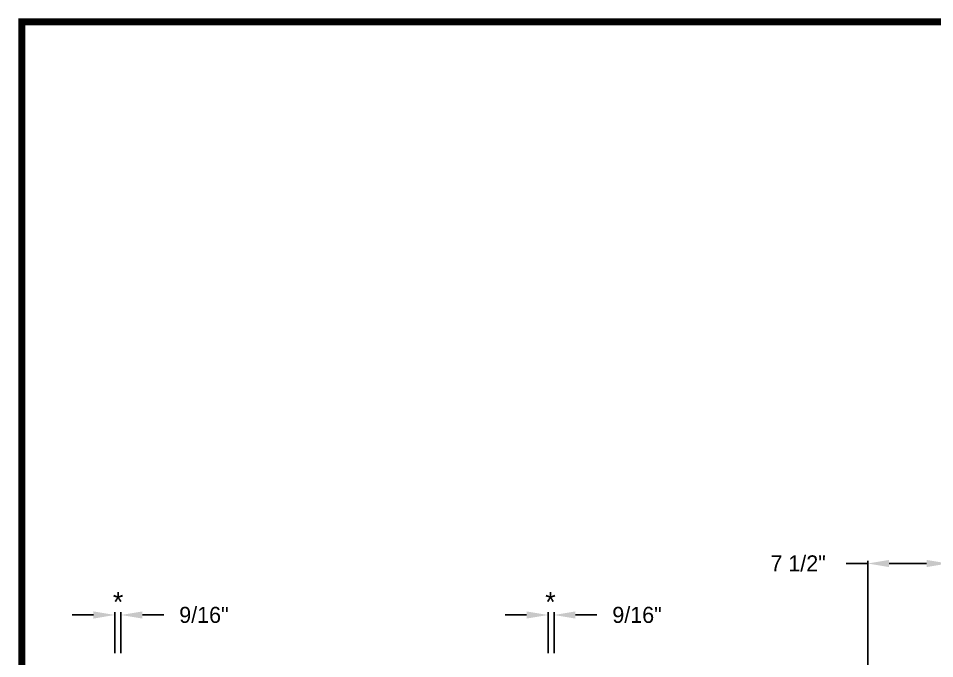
# Model space of a CAD drawing. Extents: x 6 to 271, y -23 to 146.
# Drawn here: x 10.7 to 96.2, y 82.3 to 142.1 of the extents above; entities that cross this region are included whole.
import ezdxf
from ezdxf.enums import TextEntityAlignment as Align

# ---------------------------------------------------------------- set-up
doc = ezdxf.new("R2010")
doc.units = 0
doc.header["$MEASUREMENT"] = 0
doc.layers.get('0').update_dxf_attribs({"linetype": 'CONTINUOUS'})
doc.layers.get('Defpoints').update_dxf_attribs({"linetype": 'CONTINUOUS'})
doc.dimstyles.get("Standard").update_dxf_attribs({"dimtxt": 1.5, "dimasz": 2, "dimexe": 0.25, "dimexo": 0.5, "dimgap": 0.75, "dimtad": 0, "dimtih": 1, "dimtoh": 1, "dimdec": 4, "dimzin": 0, "dimdsep": 46, "dimlunit": 5, "dimtxsty": 'STANDARD', "dimcen": 0.125, "dimclrd": 1, "dimclre": 1, "dimclrt": 1, "dimadec": 0, "dimazin": 0, "dimtfac": 1, "dimtdec": 4, "dimtofl": 0, "dimtmove": 0, "dimatfit": 3, "dimfxl": 1, "dimfrac": 2, "dimtolj": 1, "dimtzin": 0, "dimarcsym": 0})

# ---------------------------------------------------------------- blocks, each defined once
blk = doc.blocks.new('*D25')
at = {"color": 7, "lineweight": -2}
for p, q in [((19.707, 82.784), (19.707, 86.613)), ((20.27, 82.784), (20.27, 86.613)), ((17.707, 86.363), (15.707, 86.363)), ((22.27, 86.363), (24.27, 86.363))]:
    blk.add_line(p, q, dxfattribs=at)
at = {"color": 7}
for points in [[(17.707, 86.696), (17.707, 86.029), (19.707, 86.363)], [(22.27, 86.696), (22.27, 86.029), (20.27, 86.363)]]:
    blk.add_solid(points, dxfattribs=at)
at = {"layer": 'Defpoints', "color": 0}
for p in [(19.707, 86.363), (19.707, 82.284), (20.27, 82.284)]:
    blk.add_point(p, dxfattribs=at)
at = {"color": 7, "insert": (28.02, 86.363), "char_height": 1.5, "attachment_point": 5}
blk.add_mtext('\\A1;9/16"', dxfattribs=at)
blk = doc.blocks.new('*D26')
at = {"color": 7, "lineweight": -2}
for p, q in [((60.145, 82.784), (60.145, 86.613)), ((60.707, 82.784), (60.707, 86.613)), ((58.145, 86.363), (56.145, 86.363)), ((62.707, 86.363), (64.707, 86.363))]:
    blk.add_line(p, q, dxfattribs=at)
at = {"color": 7}
for points in [[(58.145, 86.696), (58.145, 86.029), (60.145, 86.363)], [(62.707, 86.696), (62.707, 86.029), (60.707, 86.363)]]:
    blk.add_solid(points, dxfattribs=at)
at = {"layer": 'Defpoints', "color": 0}
for p in [(60.145, 86.363), (60.145, 82.284), (60.707, 82.284)]:
    blk.add_point(p, dxfattribs=at)
at = {"color": 7, "insert": (68.457, 86.363), "char_height": 1.5, "attachment_point": 5}
blk.add_mtext('\\A1;9/16"', dxfattribs=at)
blk = doc.blocks.new('*D33')
at = {"color": 7, "lineweight": -2}
for p, q in [((89.995, 91.169), (87.995, 91.169)), ((89.995, 50.487), (89.995, 91.419)), ((95.495, 91.169), (91.995, 91.169)), ((97.495, 82.784), (97.495, 91.419))]:
    blk.add_line(p, q, dxfattribs=at)
at = {"color": 7}
for points in [[(91.995, 91.503), (91.995, 90.836), (89.995, 91.169)], [(95.495, 91.503), (95.495, 90.836), (97.495, 91.169)]]:
    blk.add_solid(points, dxfattribs=at)
at = {"layer": 'Defpoints', "color": 0}
for p in [(97.495, 91.169), (97.495, 82.284), (89.995, 49.987)]:
    blk.add_point(p, dxfattribs=at)
at = {"color": 7, "insert": (83.495, 91.169), "char_height": 1.5, "attachment_point": 5}
blk.add_mtext('\\A1;7 1/2"', dxfattribs=at)

msp = doc.modelspace()

# ---------------------------------------------------------------- linework, layer by layer
at = {"color": 0, "const_width": 0.63999}
msp.add_lwpolyline([(11.00839, -18.24898), (267.00583, -18.24898), (267.00583, 141.74942), (11.00839, 141.74942), (11.00839, -18.24898)], dxfattribs=at)

# ---------------------------------------------------------------- texts
at = {"color": 0}
for p in [(20.00427, 86.64306), (60.37309, 86.64306)]:
    msp.add_text('*', height=1.87063, dxfattribs=at).set_placement(p, align=Align.CENTER)

# ---------------------------------------------------------------- dimensions: what is measured, and where the dimension line sits
for base, p1, p2, picture, middle in [((97.495161, 91.169488), (89.995305, 49.987223), (97.495161, 82.283817), '*D33', (83.495305, 91.169488)), ((19.70728, 86.36259), (20.26978, 82.28392), (19.70728, 82.28392), '*D25', (28.01978, 86.36259)), ((60.14478, 86.36259), (60.70728, 82.28392), (60.14478, 82.28392), '*D26', (68.45728, 86.36259))]:
    dim = msp.add_linear_dim(base=base, p1=p1, p2=p2, dimstyle='Standard', override={"dimpost": '"', "dimclrd": 7, "dimclre": 7, "dimclrt": 7}, dxfattribs=at)
    dim.commit()
    dim.dimension.update_dxf_attribs({"geometry": picture, "text_midpoint": middle, "dimtype": 160})

doc.saveas('drawing.dxf')
